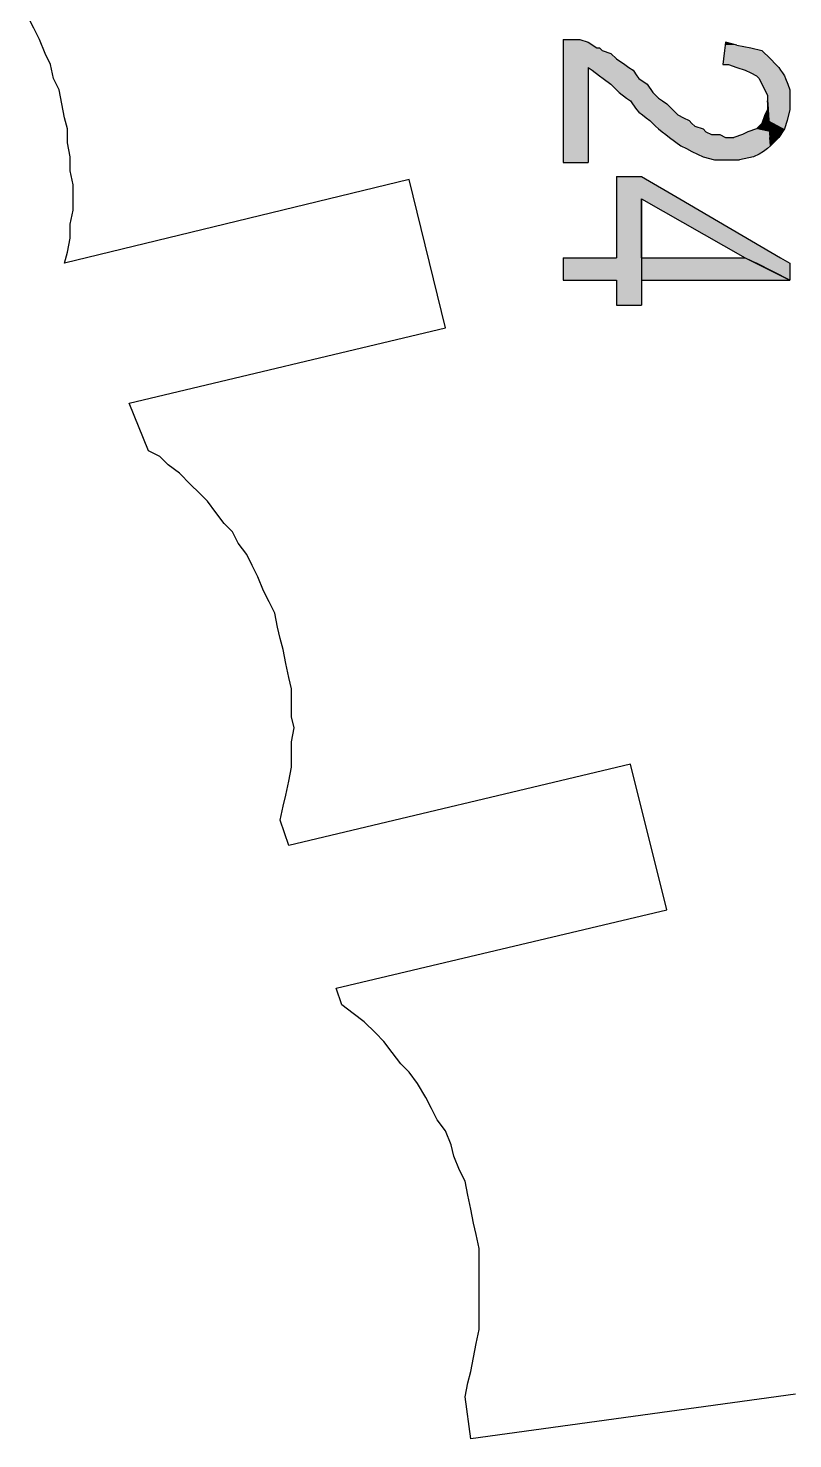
# Model space of a CAD drawing. Extents: x -1063 to 1100, y -467 to 441.
# Drawn here: x 950.1 to 995.6, y -276.1 to -192.1 of the extents above; entities that cross this region are included whole.
import ezdxf

# ---------------------------------------------------------------- set-up
doc = ezdxf.new("R2010")
doc.units = 0
doc.layers.add('H', color=7, linetype='CONTINUOUS')
doc.layers.add('P', color=250, linetype='CONTINUOUS')

# ---------------------------------------------------------------- blocks, each defined once
blk = doc.blocks.new('*U453')
at = {"layer": 'H', "color": 0, "linetype": 'CONTINUOUS'}
for p, q in [((981.965, -192.751), (982.465, -192.751)), ((981.965, -192.751), (981.965, -192.917)), ((981.965, -192.917), (981.965, -193.251)), ((982.465, -192.751), (982.965, -192.751)), ((982.965, -192.751), (983.465, -192.917)), ((983.465, -192.917), (983.965, -193.251)), ((981.965, -193.251), (981.965, -193.417)), ((981.965, -193.417), (981.965, -193.584)), ((981.965, -193.584), (981.965, -193.917)), ((981.965, -193.917), (981.965, -194.251)), ((983.965, -193.251), (984.132, -193.251)), ((984.132, -193.251), (984.298, -193.417)), ((984.298, -193.417), (984.798, -193.584)), ((984.798, -193.584), (985.132, -193.917)), ((985.132, -193.917), (985.632, -194.251)), ((981.965, -194.251), (981.965, -194.417)), ((981.965, -194.417), (981.965, -194.584)), ((981.965, -194.584), (981.965, -194.917)), ((983.465, -194.417), (983.465, -194.584)), ((983.465, -194.417), (983.687, -194.584)), ((983.465, -194.584), (983.465, -194.917)), ((983.687, -194.584), (984.132, -194.917)), ((985.632, -194.251), (985.882, -194.417)), ((985.882, -194.417), (986.132, -194.584)), ((986.132, -194.584), (986.354, -194.917)), ((981.965, -194.917), (981.965, -195.084)), ((981.965, -195.084), (981.965, -195.417)), ((981.965, -195.417), (981.965, -195.917)), ((983.465, -194.917), (983.465, -195.084)), ((983.465, -195.084), (983.465, -195.417)), ((983.465, -195.417), (983.465, -195.917)), ((984.132, -194.917), (984.354, -195.084)), ((984.354, -195.084), (984.798, -195.417)), ((984.798, -195.417), (985.298, -195.917)), ((986.354, -194.917), (986.465, -195.084)), ((986.465, -195.084), (986.965, -195.417)), ((986.965, -195.417), (987.298, -195.917)), ((981.965, -195.917), (981.965, -196.251)), ((981.965, -196.251), (981.965, -196.417)), ((981.965, -196.417), (981.965, -196.584)), ((983.465, -195.917), (983.465, -196.251)), ((983.465, -196.251), (983.465, -196.417)), ((983.465, -196.417), (983.465, -196.584)), ((985.298, -195.917), (985.743, -196.251)), ((985.743, -196.251), (985.965, -196.417)), ((985.965, -196.417), (986.09, -196.584)), ((987.298, -195.917), (987.632, -196.251)), ((987.632, -196.251), (987.882, -196.417)), ((987.882, -196.417), (988.132, -196.584)), ((994.132, -196.417), (994.132, -196.584)), ((994.142, -196.584), (994.132, -196.417)), ((981.965, -196.584), (981.965, -196.917)), ((981.965, -196.917), (981.965, -197.084)), ((981.965, -197.084), (981.965, -197.251)), ((981.965, -197.251), (981.965, -197.417)), ((983.465, -196.584), (983.465, -196.917)), ((983.465, -196.917), (983.465, -197.084)), ((983.465, -197.084), (983.465, -197.251)), ((983.465, -197.251), (983.465, -197.417)), ((986.09, -196.584), (986.34, -196.917)), ((986.34, -196.917), (986.465, -197.084)), ((986.465, -197.084), (986.687, -197.251)), ((986.687, -197.251), (986.909, -197.417)), ((988.132, -196.584), (988.465, -196.917)), ((988.465, -196.917), (988.632, -197.084)), ((988.632, -197.084), (988.798, -197.251)), ((988.798, -197.251), (989.132, -197.417)), ((993.965, -197.251), (993.909, -197.417)), ((994.048, -197.084), (993.965, -197.251)), ((994.132, -196.917), (994.048, -197.084)), ((994.132, -196.584), (994.132, -196.917)), ((994.142, -196.584), (994.163, -196.917)), ((994.163, -196.917), (994.173, -197.084)), ((994.173, -197.084), (994.184, -197.251)), ((994.184, -197.251), (994.194, -197.417)), ((981.965, -197.417), (981.965, -197.584)), ((981.965, -197.584), (981.965, -197.751)), ((981.965, -197.751), (981.965, -197.917)), ((981.965, -197.917), (981.965, -198.084)), ((981.965, -198.084), (981.965, -198.251)), ((983.465, -197.417), (983.465, -197.584)), ((983.465, -197.584), (983.465, -197.751)), ((983.465, -197.751), (983.465, -197.917)), ((983.465, -197.917), (983.465, -198.084)), ((983.465, -198.084), (983.465, -198.251)), ((986.909, -197.417), (987.132, -197.584)), ((987.132, -197.584), (987.298, -197.751)), ((987.298, -197.751), (987.465, -197.917)), ((987.465, -197.917), (987.632, -198.084)), ((987.632, -198.084), (987.854, -198.251)), ((989.132, -197.417), (989.465, -197.584)), ((989.465, -197.584), (989.632, -197.751)), ((989.632, -197.751), (989.798, -197.917)), ((989.798, -197.917), (990.298, -198.084)), ((990.298, -198.084), (990.465, -198.251)), ((993.465, -198.084), (992.965, -198.251)), ((993.632, -197.917), (993.465, -198.084)), ((993.798, -197.751), (993.632, -197.917)), ((993.854, -197.584), (993.798, -197.751)), ((993.909, -197.417), (993.854, -197.584)), ((994.194, -197.417), (994.205, -197.584)), ((994.205, -197.584), (994.215, -197.751)), ((994.215, -197.751), (994.225, -197.917)), ((994.225, -197.917), (994.236, -198.084)), ((994.236, -198.084), (994.246, -198.251)), ((981.965, -198.251), (981.965, -198.417)), ((981.965, -198.417), (981.965, -198.584)), ((981.965, -198.584), (981.965, -199.084)), ((983.465, -198.251), (983.465, -198.417)), ((983.465, -198.417), (983.465, -198.584)), ((983.465, -198.584), (983.465, -199.084)), ((987.854, -198.251), (988.076, -198.417)), ((988.076, -198.417), (988.298, -198.584)), ((988.298, -198.584), (988.965, -199.084)), ((990.465, -198.251), (990.798, -198.417)), ((990.798, -198.417), (990.965, -198.417)), ((990.965, -198.417), (991.298, -198.417)), ((991.298, -198.417), (991.632, -198.584)), ((991.632, -198.584), (992.132, -198.584)), ((992.632, -198.417), (992.132, -198.584)), ((992.965, -198.251), (992.632, -198.417)), ((994.246, -198.251), (994.257, -198.417)), ((994.257, -198.417), (994.267, -198.584)), ((994.267, -198.584), (994.298, -199.084)), ((981.965, -199.084), (981.965, -199.251)), ((981.965, -199.251), (981.965, -199.417)), ((981.965, -199.417), (981.965, -199.584)), ((981.965, -199.584), (981.965, -199.751)), ((981.965, -199.751), (981.965, -199.917)), ((981.965, -199.917), (981.965, -200.084)), ((983.465, -199.084), (983.465, -199.251)), ((983.465, -199.251), (983.465, -199.417)), ((983.465, -199.417), (983.465, -199.584)), ((983.465, -199.584), (983.465, -199.751)), ((983.465, -199.751), (983.465, -199.917)), ((983.465, -199.917), (983.465, -200.084)), ((988.965, -199.084), (989.298, -199.251)), ((989.298, -199.251), (989.632, -199.417)), ((989.632, -199.417), (989.965, -199.584)), ((989.965, -199.584), (990.298, -199.751)), ((990.298, -199.751), (990.965, -199.917)), ((990.965, -199.917), (991.632, -199.917)), ((991.632, -199.917), (992.465, -199.917)), ((993.298, -199.751), (992.465, -199.917)), ((993.632, -199.584), (993.298, -199.751)), ((993.882, -199.417), (993.632, -199.584)), ((994.132, -199.251), (993.882, -199.417)), ((994.298, -199.084), (994.132, -199.251)), ((981.965, -200.084), (983.465, -200.084))]:
    blk.add_line(p, q, dxfattribs=at)
for points in [[(981.965, -192.751), (981.965, -192.751), (982.465, -192.751)], [(981.965, -192.751), (981.965, -192.917), (983.465, -192.917)], [(981.965, -192.917), (981.965, -193.251), (983.965, -193.251)], [(982.465, -192.751), (982.465, -192.751), (982.965, -192.751)], [(981.965, -193.251), (981.965, -193.417), (984.298, -193.417)], [(981.965, -193.417), (981.965, -193.584), (984.798, -193.584)], [(981.965, -193.584), (981.965, -193.917), (985.132, -193.917)], [(981.965, -193.917), (981.965, -194.251), (985.632, -194.251)], [(983.965, -193.251), (983.965, -193.251), (984.132, -193.251)], [(981.965, -194.251), (981.965, -194.417), (985.882, -194.417)], [(981.965, -194.417), (981.965, -194.584), (983.465, -194.584)], [(981.965, -194.584), (981.965, -194.917), (983.465, -194.917)], [(983.465, -194.417), (983.687, -194.584), (986.132, -194.584)], [(983.687, -194.584), (984.132, -194.917), (986.354, -194.917)], [(981.965, -194.917), (981.965, -195.084), (983.465, -195.084)], [(981.965, -195.084), (981.965, -195.417), (983.465, -195.417)], [(981.965, -195.417), (981.965, -195.917), (983.465, -195.917)], [(984.132, -194.917), (984.354, -195.084), (986.465, -195.084)], [(984.354, -195.084), (984.798, -195.417), (986.965, -195.417)], [(984.798, -195.417), (985.298, -195.917), (987.298, -195.917)], [(981.965, -195.917), (981.965, -196.251), (983.465, -196.251)], [(981.965, -196.251), (981.965, -196.417), (983.465, -196.417)], [(981.965, -196.417), (981.965, -196.584), (983.465, -196.584)], [(985.298, -195.917), (985.743, -196.251), (987.632, -196.251)], [(985.743, -196.251), (985.965, -196.417), (987.882, -196.417)], [(985.965, -196.417), (986.09, -196.584), (988.132, -196.584)], [(994.132, -196.417), (994.132, -196.584), (994.142, -196.584)], [(981.965, -196.584), (981.965, -196.917), (983.465, -196.917)], [(981.965, -196.917), (981.965, -197.084), (983.465, -197.084)], [(981.965, -197.084), (981.965, -197.251), (983.465, -197.251)], [(981.965, -197.251), (981.965, -197.417), (983.465, -197.417)], [(986.09, -196.584), (986.34, -196.917), (988.465, -196.917)], [(986.34, -196.917), (986.465, -197.084), (988.632, -197.084)], [(986.465, -197.084), (986.687, -197.251), (988.798, -197.251)], [(986.687, -197.251), (986.909, -197.417), (989.132, -197.417)], [(993.965, -197.251), (993.909, -197.417), (994.194, -197.417)], [(994.048, -197.084), (993.965, -197.251), (994.184, -197.251)], [(994.132, -196.917), (994.048, -197.084), (994.173, -197.084)], [(994.132, -196.584), (994.132, -196.917), (994.163, -196.917)], [(981.965, -197.417), (981.965, -197.584), (983.465, -197.584)], [(981.965, -197.584), (981.965, -197.751), (983.465, -197.751)], [(981.965, -197.751), (981.965, -197.917), (983.465, -197.917)], [(981.965, -197.917), (981.965, -198.084), (983.465, -198.084)], [(981.965, -198.084), (981.965, -198.251), (983.465, -198.251)], [(986.909, -197.417), (987.132, -197.584), (989.465, -197.584)], [(987.132, -197.584), (987.298, -197.751), (989.632, -197.751)], [(987.298, -197.751), (987.465, -197.917), (989.798, -197.917)], [(987.465, -197.917), (987.632, -198.084), (990.298, -198.084)], [(987.632, -198.084), (987.854, -198.251), (990.465, -198.251)], [(993.465, -198.084), (992.965, -198.251), (994.246, -198.251)], [(993.632, -197.917), (993.465, -198.084), (994.236, -198.084)], [(993.798, -197.751), (993.632, -197.917), (994.225, -197.917)], [(993.854, -197.584), (993.798, -197.751), (994.215, -197.751)], [(993.909, -197.417), (993.854, -197.584), (994.205, -197.584)], [(981.965, -198.251), (981.965, -198.417), (983.465, -198.417)], [(981.965, -198.417), (981.965, -198.584), (983.465, -198.584)], [(981.965, -198.584), (981.965, -199.084), (983.465, -199.084)], [(987.854, -198.251), (988.076, -198.417), (990.798, -198.417)], [(988.076, -198.417), (988.298, -198.584), (991.632, -198.584)], [(988.298, -198.584), (988.965, -199.084), (994.298, -199.084)], [(990.798, -198.417), (990.798, -198.417), (990.965, -198.417)], [(990.965, -198.417), (990.965, -198.417), (991.298, -198.417)], [(991.632, -198.584), (991.632, -198.584), (992.132, -198.584)], [(992.632, -198.417), (992.132, -198.584), (994.267, -198.584)], [(992.965, -198.251), (992.632, -198.417), (994.257, -198.417)], [(981.965, -199.084), (981.965, -199.251), (983.465, -199.251)], [(981.965, -199.251), (981.965, -199.417), (983.465, -199.417)], [(981.965, -199.417), (981.965, -199.584), (983.465, -199.584)], [(981.965, -199.584), (981.965, -199.751), (983.465, -199.751)], [(981.965, -199.751), (981.965, -199.917), (983.465, -199.917)], [(981.965, -199.917), (981.965, -200.084), (983.465, -200.084)], [(988.965, -199.084), (989.298, -199.251), (994.132, -199.251)], [(989.298, -199.251), (989.632, -199.417), (993.882, -199.417)], [(989.632, -199.417), (989.965, -199.584), (993.632, -199.584)], [(989.965, -199.584), (990.298, -199.751), (993.298, -199.751)], [(990.298, -199.751), (990.965, -199.917), (992.465, -199.917)], [(990.965, -199.917), (990.965, -199.917), (991.632, -199.917)], [(991.632, -199.917), (991.632, -199.917), (992.465, -199.917)], [(981.965, -200.084), (981.965, -200.084), (983.465, -200.084)]]:
    blk.add_solid(points, dxfattribs=at)
at = {"layer": 'H', "color": 0, "linetype": 'CONTINUOUS', "extrusion": (0, 0, -1)}
for points in [[(-981.965, -192.751), (-982.965, -192.751), (-983.465, -192.917)], [(-981.965, -192.917), (-983.465, -192.917), (-983.965, -193.251)], [(-981.965, -193.251), (-984.132, -193.251), (-984.298, -193.417)], [(-981.965, -193.417), (-984.298, -193.417), (-984.798, -193.584)], [(-981.965, -193.584), (-984.798, -193.584), (-985.132, -193.917)], [(-981.965, -193.917), (-985.132, -193.917), (-985.632, -194.251)], [(-981.965, -194.251), (-985.632, -194.251), (-985.882, -194.417)], [(-981.965, -194.417), (-983.465, -194.417), (-983.465, -194.584)], [(-981.965, -194.584), (-983.465, -194.584), (-983.465, -194.917)], [(-983.465, -194.417), (-985.882, -194.417), (-986.132, -194.584)], [(-983.687, -194.584), (-986.132, -194.584), (-986.354, -194.917)], [(-981.965, -194.917), (-983.465, -194.917), (-983.465, -195.084)], [(-981.965, -195.084), (-983.465, -195.084), (-983.465, -195.417)], [(-981.965, -195.417), (-983.465, -195.417), (-983.465, -195.917)], [(-984.132, -194.917), (-986.354, -194.917), (-986.465, -195.084)], [(-984.354, -195.084), (-986.465, -195.084), (-986.965, -195.417)], [(-984.798, -195.417), (-986.965, -195.417), (-987.298, -195.917)], [(-981.965, -195.917), (-983.465, -195.917), (-983.465, -196.251)], [(-981.965, -196.251), (-983.465, -196.251), (-983.465, -196.417)], [(-981.965, -196.417), (-983.465, -196.417), (-983.465, -196.584)], [(-985.298, -195.917), (-987.298, -195.917), (-987.632, -196.251)], [(-985.743, -196.251), (-987.632, -196.251), (-987.882, -196.417)], [(-985.965, -196.417), (-987.882, -196.417), (-988.132, -196.584)], [(-981.965, -196.584), (-983.465, -196.584), (-983.465, -196.917)], [(-981.965, -196.917), (-983.465, -196.917), (-983.465, -197.084)], [(-981.965, -197.084), (-983.465, -197.084), (-983.465, -197.251)], [(-981.965, -197.251), (-983.465, -197.251), (-983.465, -197.417)], [(-986.09, -196.584), (-988.132, -196.584), (-988.465, -196.917)], [(-986.34, -196.917), (-988.465, -196.917), (-988.632, -197.084)], [(-986.465, -197.084), (-988.632, -197.084), (-988.798, -197.251)], [(-986.687, -197.251), (-988.798, -197.251), (-989.132, -197.417)], [(-993.965, -197.251), (-994.184, -197.251), (-994.194, -197.417)], [(-994.048, -197.084), (-994.173, -197.084), (-994.184, -197.251)], [(-994.132, -196.584), (-994.142, -196.584), (-994.163, -196.917)], [(-994.132, -196.917), (-994.163, -196.917), (-994.173, -197.084)], [(-981.965, -197.417), (-983.465, -197.417), (-983.465, -197.584)], [(-981.965, -197.584), (-983.465, -197.584), (-983.465, -197.751)], [(-981.965, -197.751), (-983.465, -197.751), (-983.465, -197.917)], [(-981.965, -197.917), (-983.465, -197.917), (-983.465, -198.084)], [(-981.965, -198.084), (-983.465, -198.084), (-983.465, -198.251)], [(-986.909, -197.417), (-989.132, -197.417), (-989.465, -197.584)], [(-987.132, -197.584), (-989.465, -197.584), (-989.632, -197.751)], [(-987.298, -197.751), (-989.632, -197.751), (-989.798, -197.917)], [(-987.465, -197.917), (-989.798, -197.917), (-990.298, -198.084)], [(-987.632, -198.084), (-990.298, -198.084), (-990.465, -198.251)], [(-993.465, -198.084), (-994.236, -198.084), (-994.246, -198.251)], [(-993.632, -197.917), (-994.225, -197.917), (-994.236, -198.084)], [(-993.798, -197.751), (-994.215, -197.751), (-994.225, -197.917)], [(-993.854, -197.584), (-994.205, -197.584), (-994.215, -197.751)], [(-993.909, -197.417), (-994.194, -197.417), (-994.205, -197.584)], [(-981.965, -198.251), (-983.465, -198.251), (-983.465, -198.417)], [(-981.965, -198.417), (-983.465, -198.417), (-983.465, -198.584)], [(-981.965, -198.584), (-983.465, -198.584), (-983.465, -199.084)], [(-987.854, -198.251), (-990.465, -198.251), (-990.798, -198.417)], [(-988.076, -198.417), (-991.298, -198.417), (-991.632, -198.584)], [(-988.298, -198.584), (-994.267, -198.584), (-994.298, -199.084)], [(-992.632, -198.417), (-994.257, -198.417), (-994.267, -198.584)], [(-992.965, -198.251), (-994.246, -198.251), (-994.257, -198.417)], [(-981.965, -199.084), (-983.465, -199.084), (-983.465, -199.251)], [(-981.965, -199.251), (-983.465, -199.251), (-983.465, -199.417)], [(-981.965, -199.417), (-983.465, -199.417), (-983.465, -199.584)], [(-981.965, -199.584), (-983.465, -199.584), (-983.465, -199.751)], [(-981.965, -199.751), (-983.465, -199.751), (-983.465, -199.917)], [(-981.965, -199.917), (-983.465, -199.917), (-983.465, -200.084)], [(-988.965, -199.084), (-994.298, -199.084), (-994.132, -199.251)], [(-989.298, -199.251), (-994.132, -199.251), (-993.882, -199.417)], [(-989.632, -199.417), (-993.882, -199.417), (-993.632, -199.584)], [(-989.965, -199.584), (-993.632, -199.584), (-993.298, -199.751)], [(-990.298, -199.751), (-993.298, -199.751), (-992.465, -199.917)]]:
    blk.add_solid(points, dxfattribs=at)
blk = doc.blocks.new('*U454')
at = {"layer": 'H', "color": 0, "linetype": 'CONTINUOUS'}
for p, q in [((991.611, -193.084), (991.59, -193.251)), ((991.632, -192.917), (991.611, -193.084)), ((992.298, -193.084), (991.632, -192.917)), ((992.298, -193.084), (993.132, -193.251)), ((991.507, -193.917), (991.465, -194.251)), ((991.569, -193.417), (991.507, -193.917)), ((991.59, -193.251), (991.569, -193.417)), ((993.132, -193.251), (993.798, -193.417)), ((993.798, -193.417), (994.298, -193.917)), ((994.298, -193.917), (994.632, -194.251)), ((991.465, -194.251), (991.798, -194.251)), ((991.798, -194.251), (992.298, -194.417)), ((992.298, -194.417), (992.798, -194.584)), ((992.798, -194.584), (993.132, -194.751)), ((993.132, -194.751), (993.465, -194.917)), ((994.632, -194.251), (994.798, -194.417)), ((994.798, -194.417), (994.909, -194.584)), ((994.909, -194.584), (995.021, -194.751)), ((995.021, -194.751), (995.132, -194.917)), ((993.465, -194.917), (993.632, -195.084)), ((993.632, -195.084), (993.798, -195.417)), ((993.798, -195.417), (993.965, -195.751)), ((995.132, -194.917), (995.198, -195.084)), ((995.198, -195.084), (995.332, -195.417)), ((995.332, -195.417), (995.465, -195.751)), ((993.965, -195.751), (994.132, -196.084)), ((994.132, -196.084), (994.132, -196.417)), ((994.132, -196.417), (994.142, -196.584)), ((995.465, -195.751), (995.465, -196.084)), ((995.465, -196.084), (995.465, -196.417)), ((995.465, -196.417), (995.465, -196.584)), ((994.142, -196.584), (994.163, -196.917)), ((994.163, -196.917), (994.205, -197.584)), ((995.465, -196.917), (995.298, -197.584)), ((995.465, -196.584), (995.465, -196.917)), ((994.205, -197.584), (994.236, -198.084)), ((994.236, -198.084), (994.267, -198.584)), ((995.132, -198.084), (994.798, -198.584)), ((995.298, -197.584), (995.132, -198.084)), ((994.298, -199.084), (994.267, -198.584)), ((994.798, -198.584), (994.298, -199.084))]:
    blk.add_line(p, q, dxfattribs=at)
for points in [[(991.611, -193.084), (991.59, -193.251), (993.132, -193.251)], [(991.632, -192.917), (991.611, -193.084), (992.298, -193.084)], [(991.507, -193.917), (991.465, -194.251), (994.632, -194.251)], [(991.569, -193.417), (991.507, -193.917), (994.298, -193.917)], [(991.59, -193.251), (991.569, -193.417), (993.798, -193.417)], [(991.465, -194.251), (991.465, -194.251), (991.798, -194.251)], [(991.798, -194.251), (992.298, -194.417), (994.798, -194.417)], [(992.298, -194.417), (992.798, -194.584), (994.909, -194.584)], [(992.798, -194.584), (993.132, -194.751), (995.021, -194.751)], [(993.132, -194.751), (993.465, -194.917), (995.132, -194.917)], [(993.465, -194.917), (993.632, -195.084), (995.198, -195.084)], [(993.632, -195.084), (993.798, -195.417), (995.332, -195.417)], [(993.798, -195.417), (993.965, -195.751), (995.465, -195.751)], [(993.965, -195.751), (994.132, -196.084), (995.465, -196.084)], [(994.132, -196.084), (994.132, -196.417), (995.465, -196.417)], [(994.132, -196.417), (994.142, -196.584), (995.465, -196.584)], [(994.142, -196.584), (994.163, -196.917), (995.465, -196.917)], [(994.163, -196.917), (994.205, -197.584), (995.298, -197.584)], [(994.205, -197.584), (994.236, -198.084), (995.132, -198.084)], [(994.236, -198.084), (994.267, -198.584), (994.798, -198.584)]]:
    blk.add_solid(points, dxfattribs=at)
at = {"layer": 'H', "color": 0, "linetype": 'CONTINUOUS', "extrusion": (0, 0, -1)}
for points in [[(-991.611, -193.084), (-992.298, -193.084), (-993.132, -193.251)], [(-991.507, -193.917), (-994.298, -193.917), (-994.632, -194.251)], [(-991.569, -193.417), (-993.798, -193.417), (-994.298, -193.917)], [(-991.59, -193.251), (-993.132, -193.251), (-993.798, -193.417)], [(-991.798, -194.251), (-994.632, -194.251), (-994.798, -194.417)], [(-992.298, -194.417), (-994.798, -194.417), (-994.909, -194.584)], [(-992.798, -194.584), (-994.909, -194.584), (-995.021, -194.751)], [(-993.132, -194.751), (-995.021, -194.751), (-995.132, -194.917)], [(-993.465, -194.917), (-995.132, -194.917), (-995.198, -195.084)], [(-993.632, -195.084), (-995.198, -195.084), (-995.332, -195.417)], [(-993.798, -195.417), (-995.332, -195.417), (-995.465, -195.751)], [(-993.965, -195.751), (-995.465, -195.751), (-995.465, -196.084)], [(-994.132, -196.084), (-995.465, -196.084), (-995.465, -196.417)], [(-994.132, -196.417), (-995.465, -196.417), (-995.465, -196.584)], [(-994.142, -196.584), (-995.465, -196.584), (-995.465, -196.917)], [(-994.163, -196.917), (-995.465, -196.917), (-995.298, -197.584)], [(-994.205, -197.584), (-995.298, -197.584), (-995.132, -198.084)], [(-994.236, -198.084), (-995.132, -198.084), (-994.798, -198.584)], [(-994.267, -198.584), (-994.798, -198.584), (-994.298, -199.084)]]:
    blk.add_solid(points, dxfattribs=at)
blk = doc.blocks.new('*U455')
at = {"layer": 'H', "color": 0, "linetype": 'CONTINUOUS'}
for p, q in [((985.132, -200.917), (986.632, -200.917)), ((985.132, -200.917), (985.132, -202.251)), ((986.632, -200.917), (988.911, -202.251)), ((985.132, -202.251), (985.132, -205.751)), ((986.632, -202.251), (986.632, -205.751)), ((986.632, -202.251), (992.798, -205.751)), ((988.911, -202.251), (994.895, -205.751)), ((981.965, -205.751), (985.132, -205.751)), ((981.965, -205.751), (981.965, -206.084)), ((986.632, -205.751), (986.632, -206.084)), ((992.798, -205.751), (993.465, -206.084)), ((994.895, -205.751), (995.465, -206.084)), ((981.965, -206.084), (981.965, -207.084)), ((986.632, -206.084), (986.632, -207.084)), ((995.465, -207.084), (993.465, -206.084)), ((995.465, -206.084), (995.465, -207.084)), ((981.965, -207.084), (985.132, -207.084)), ((985.132, -207.084), (985.132, -208.584)), ((986.632, -207.084), (986.632, -208.584)), ((985.132, -208.584), (986.632, -208.584))]:
    blk.add_line(p, q, dxfattribs=at)
for points in [[(985.132, -200.917), (985.132, -200.917), (986.632, -200.917)], [(985.132, -200.917), (985.132, -202.251), (988.911, -202.251)], [(985.132, -202.251), (985.132, -205.751), (986.632, -205.751)], [(986.632, -202.251), (992.798, -205.751), (994.895, -205.751)], [(981.965, -205.751), (981.965, -205.751), (985.132, -205.751)], [(981.965, -205.751), (981.965, -206.084), (986.632, -206.084)], [(992.798, -205.751), (993.465, -206.084), (995.465, -206.084)], [(981.965, -206.084), (981.965, -207.084), (986.632, -207.084)], [(981.965, -207.084), (981.965, -207.084), (985.132, -207.084)], [(985.132, -207.084), (985.132, -208.584), (986.632, -208.584)], [(985.132, -208.584), (985.132, -208.584), (986.632, -208.584)]]:
    blk.add_solid(points, dxfattribs=at)
at = {"layer": 'H', "color": 0, "linetype": 'CONTINUOUS', "extrusion": (0, 0, -1)}
for points in [[(-985.132, -200.917), (-986.632, -200.917), (-988.911, -202.251)], [(-985.132, -202.251), (-986.632, -202.251), (-986.632, -205.751)], [(-986.632, -202.251), (-988.911, -202.251), (-994.895, -205.751)], [(-981.965, -205.751), (-986.632, -205.751), (-986.632, -206.084)], [(-992.798, -205.751), (-994.895, -205.751), (-995.465, -206.084)], [(-981.965, -206.084), (-986.632, -206.084), (-986.632, -207.084)], [(-993.465, -206.084), (-995.465, -206.084), (-995.465, -207.084)], [(-985.132, -207.084), (-986.632, -207.084), (-986.632, -208.584)]]:
    blk.add_solid(points, dxfattribs=at)
blk = doc.blocks.new('*U456')
at = {"layer": 'H', "color": 0, "linetype": 'CONTINUOUS'}
for p, q in [((986.632, -202.251), (986.632, -205.751)), ((986.632, -205.751), (986.632, -202.251)), ((986.632, -205.751), (992.798, -205.751)), ((986.632, -205.751), (986.632, -207.084)), ((992.798, -205.751), (995.465, -207.084)), ((986.632, -207.084), (995.465, -207.084))]:
    blk.add_line(p, q, dxfattribs=at)
for points in [[(986.632, -202.251), (986.632, -205.751), (986.632, -205.751)], [(986.632, -205.751), (986.632, -205.751), (992.798, -205.751)], [(986.632, -205.751), (986.632, -207.084), (995.465, -207.084)], [(986.632, -207.084), (986.632, -207.084), (995.465, -207.084)]]:
    blk.add_solid(points, dxfattribs=at)
at = {"layer": 'H', "color": 0, "linetype": 'CONTINUOUS', "extrusion": (0, 0, -1)}
blk.add_solid([(-986.632, -205.751), (-992.798, -205.751), (-995.465, -207.084)], dxfattribs=at)

msp = doc.modelspace()

# ---------------------------------------------------------------- linework, layer by layer
at = {"layer": 'P', "color": 0, "linetype": 'CONTINUOUS'}
msp.add_lwpolyline([(995.798, -273.417), (976.465, -276.084), (976.132, -273.584), (976.298, -272.751), (976.465, -272.084), (976.632, -271.251), (976.798, -270.417), (976.965, -269.584), (976.965, -268.751), (976.965, -268.084), (976.965, -267.251), (976.965, -266.417), (976.965, -265.584), (976.965, -264.751), (976.798, -263.917), (976.632, -263.251), (976.465, -262.417), (976.298, -261.584), (976.132, -260.751), (975.798, -260.084), (975.465, -259.251), (975.298, -258.584), (974.965, -257.751), (974.465, -257.084), (974.132, -256.417), (973.798, -255.751), (973.298, -254.917), (972.798, -254.251), (972.298, -253.751), (971.798, -253.084), (971.298, -252.417), (970.798, -251.917), (970.132, -251.251), (969.465, -250.751), (968.798, -250.251), (968.465, -249.251), (988.132, -244.584), (985.965, -235.917), (965.632, -240.751), (965.132, -239.251), (965.298, -238.417), (965.465, -237.751), (965.632, -236.917), (965.798, -236.084), (965.798, -235.417), (965.798, -234.584), (965.965, -233.751), (965.798, -233.084), (965.798, -232.251), (965.798, -231.417), (965.632, -230.751), (965.465, -229.917), (965.298, -229.084), (965.132, -228.417), (964.965, -227.751), (964.798, -226.917), (964.465, -226.251), (964.132, -225.584), (963.798, -224.751), (963.465, -224.084), (963.132, -223.417), (962.632, -222.751), (962.298, -222.084), (961.798, -221.584), (961.298, -220.917), (960.798, -220.251), (960.298, -219.751), (959.798, -219.251), (959.132, -218.584), (958.465, -218.084), (957.965, -217.584), (957.298, -217.251), (956.132, -214.417), (974.965, -209.917), (972.798, -201.084), (952.298, -206.084), (952.465, -205.417), (952.632, -204.584), (952.632, -203.751), (952.798, -202.917), (952.798, -202.084), (952.798, -201.417), (952.632, -200.584), (952.632, -199.751), (952.465, -198.917), (952.465, -198.084), (952.298, -197.417), (952.132, -196.584), (951.965, -195.751), (951.632, -195.084), (951.465, -194.251), (951.132, -193.584), (950.798, -192.751), (950.465, -192.084), (950.132, -191.417)], dxfattribs=at)

# ---------------------------------------------------------------- block references
at = {"layer": 'H', "color": 0, "linetype": 'CONTINUOUS'}
for name in ['*U453', '*U454', '*U455', '*U456']:
    msp.add_blockref(name, (0, 0), dxfattribs=at)

doc.saveas('drawing.dxf')
